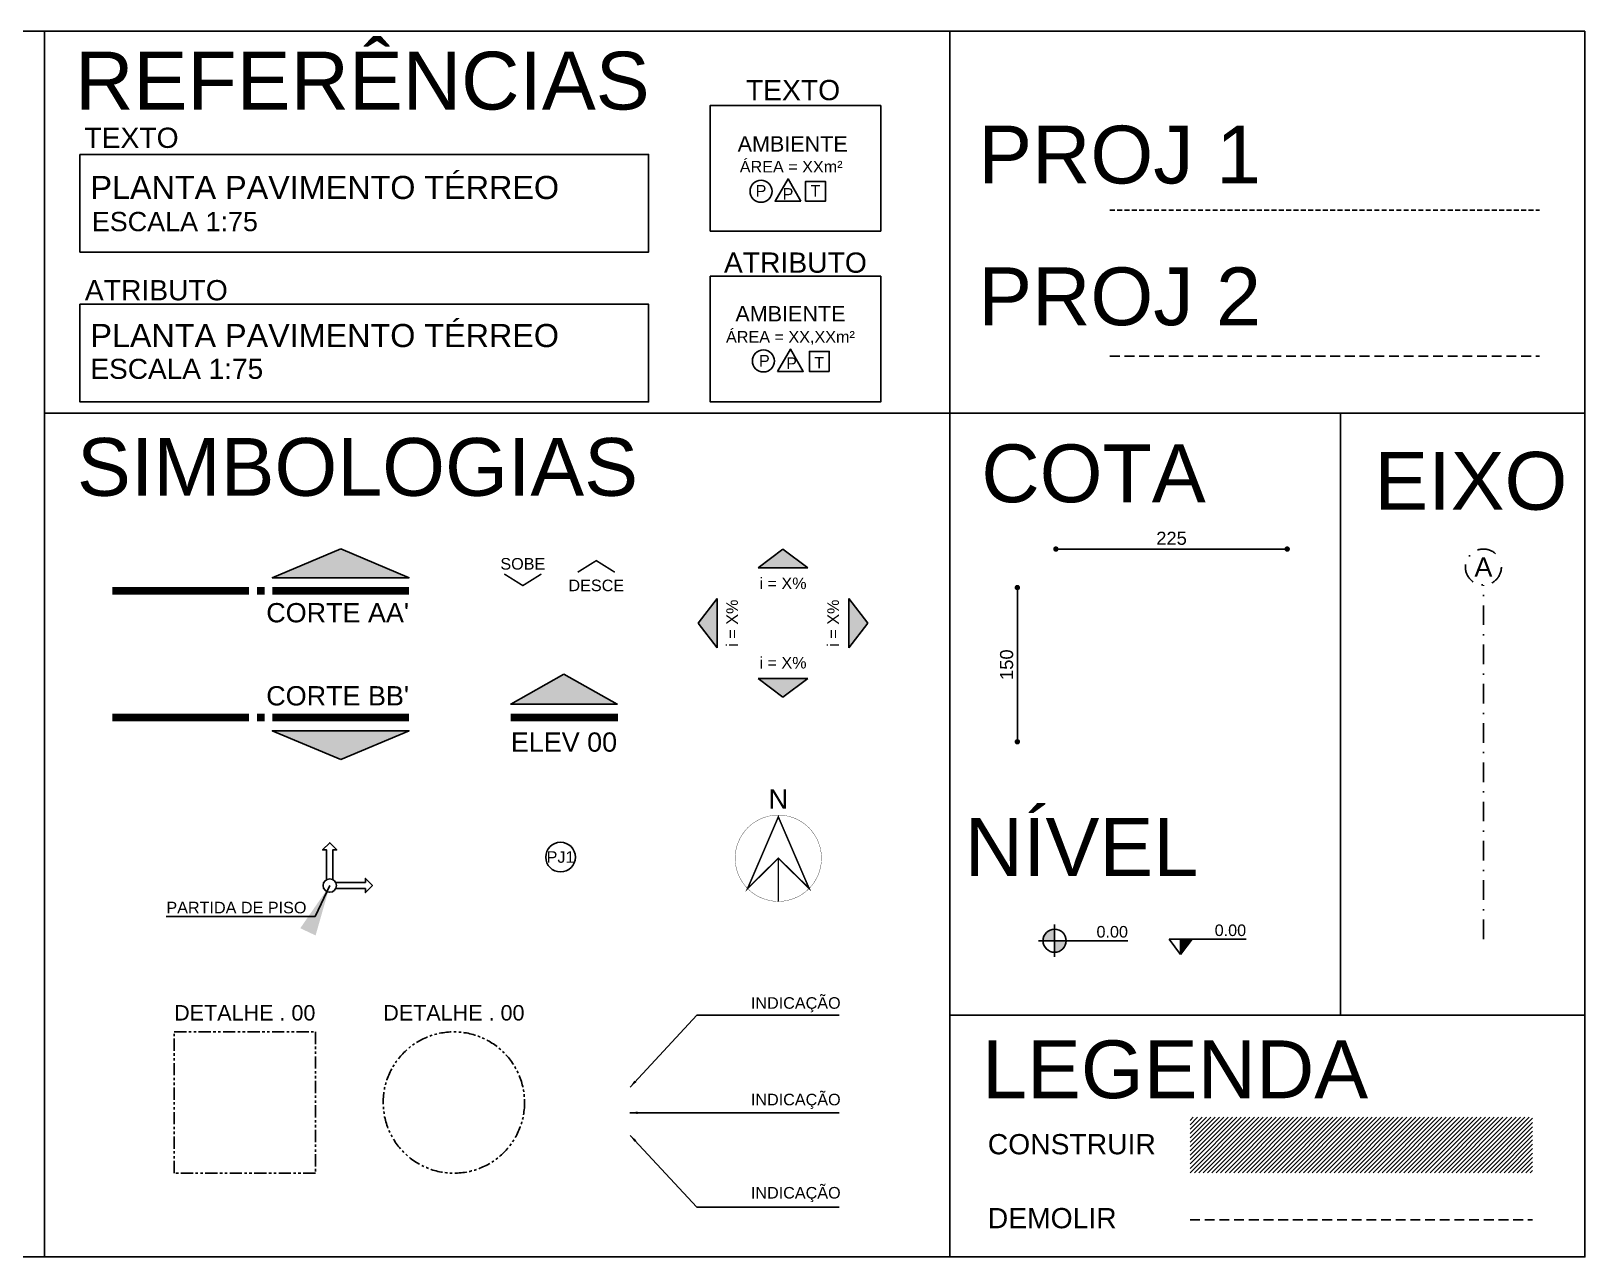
# Model space of a CAD drawing. Header units: millimetres. Extents: x 2839 to 75429, y 16062 to 42710.
# Drawn here: x 27371 to 28883, y 17173 to 18365 of the extents above; entities that cross this region are included whole.
import ezdxf
from ezdxf.enums import TextEntityAlignment as Align

# ---------------------------------------------------------------- set-up
doc = ezdxf.new("R2010")
doc.units = ezdxf.units.MM
for name, pattern in [('DASHDOTX2', [50.8, 25.4, -12.7, 0, -12.7]), ('DASHED', [19.05, 12.7, -6.35]), ('DASHED2', [9.525, 6.35, -3.175]), ('PHANTOM2', [31.75, 15.875, -3.175, 3.175, -3.175, 3.175, -3.175])]:
    doc.linetypes.add(name, pattern=pattern)
for name, color, linetype in [('ARQ_Construir', 150, 'Continuous'), ('ARQ_Cotas', 10, 'Continuous'), ('ARQ_Cotas de Nível', 10, 'Continuous'), ('ARQ_Demolir', 30, 'DASHED'), ('ARQ_Eixo', 10, 'DASHDOTX2'), ('ARQ_Indicações', 10, 'Continuous'), ('ARQ_Projeção 01', 1, 'DASHED2'), ('ARQ_Projeção 02', 2, 'DASHED'), ('ARQ_Simbologia', 50, 'Continuous'), ('ARQ_Texto', 7, 'Continuous')]:
    doc.layers.add(name, color=color, linetype=linetype)
doc.styles.add('100', font='arial.ttf', dxfattribs={"height": 31.25})
doc.styles.add('120', font='arial.ttf', dxfattribs={"height": 37.5})
doc.styles.add('60', font='arial.ttf', dxfattribs={"height": 18.75})
doc.styles.add('80', font='arial.ttf', dxfattribs={"height": 25})
doc.styles.add('COTA', font='arial.ttf')
doc.dimstyles.new('esc_50', dxfattribs={"dimtxt": 8.5, "dimasz": 3.5, "dimexe": 5, "dimexo": 2.5, "dimgap": 0, "dimtad": 0, "dimzin": 12, "dimdsep": 46, "dimtxsty": 'COTA', "dimblk": 'DOT', "dimcen": 0.09, "dimse1": 1, "dimse2": 1, "dimclrd": 256, "dimclre": 256, "dimclrt": 7, "dimaunit": 1, "dimadec": 4, "dimazin": 0, "dimtfac": 0.024, "dimtix": 1, "dimtmove": 2, "dimatfit": 3, "dimfxl": 8, "dimtvp": 0.773333, "dimtolj": 1, "dimtzin": 12, "dimlwd": -1, "dimlwe": -1, "dimarcsym": 0})
doc.dimstyles.new('esc_75', dxfattribs={"dimtxt": 12.75, "dimasz": 5.25, "dimexe": 7.5, "dimexo": 3.75, "dimgap": 0, "dimtad": 0, "dimzin": 12, "dimdsep": 46, "dimtxsty": 'COTA', "dimblk": 'DOT', "dimcen": 0.09, "dimse1": 1, "dimse2": 1, "dimclrd": 256, "dimclre": 256, "dimclrt": 7, "dimaunit": 1, "dimadec": 3, "dimazin": 0, "dimtfac": 0.016, "dimtix": 1, "dimtmove": 2, "dimatfit": 3, "dimfxl": 11.25, "dimtvp": 0.8, "dimtolj": 1, "dimtzin": 12, "dimlwd": -1, "dimlwe": -1, "dimarcsym": 0})

# ---------------------------------------------------------------- blocks, each defined once
blk = doc.blocks.new('_Dot')
at = {"color": 0, "linetype": 'ByBlock', "lineweight": -2}
blk.add_line((-0.5, 0), (-1, 0), dxfattribs=at)
at = {"color": 0, "linetype": 'ByBlock', "const_width": 0.5}
blk.add_lwpolyline([(-0.25, 0, 1), (0.25, 0, 1)], format="xyb", close=True, dxfattribs=at)
blk = doc.blocks.new('*D35')
at = {"layer": 'ARQ_Cotas'}
blk.add_line((28373.4, 17861.5), (28587.9, 17861.5), dxfattribs=at)
at = {"layer": 'DEFPOINTS', "color": 0}
for p in [(28593.2, 17861.5), (28368.2, 17824), (28593.2, 17824)]:
    blk.add_point(p, dxfattribs=at)
at = {"layer": 'ARQ_Cotas', "xscale": 5.25, "yscale": 5.25, "zscale": 5.25, "rotation": 180}
blk.add_blockref('_Dot', (28368.2, 17861.5), dxfattribs=at)
at = {"layer": 'ARQ_Cotas', "xscale": 5.25, "yscale": 5.25, "zscale": 5.25}
blk.add_blockref('_Dot', (28593.2, 17861.5), dxfattribs=at)
at = {"layer": 'ARQ_Cotas', "color": 7, "insert": (28480.7, 17871.9), "char_height": 12.75, "attachment_point": 5, "style": 'COTA'}
blk.add_mtext('\\A1;225', dxfattribs=at)
blk = doc.blocks.new('A$C061752A4')
h = blk.add_hatch(color=256)
h.paths.add_polyline_path([(2, 7.5, 0.414214), (-5.5, 0), (2, 0)])
h.paths.add_polyline_path([(9.5, 0), (2, 0), (2, -7.5, 0.414214)])
for p, q in [((2, -10.5), (2, 10.5)), ((-8.5, 0), (49.5, 0))]:
    blk.add_line(p, q)
blk.add_circle((2, 0), 7.5)
blk = doc.blocks.new('A$C53301501')
blk.add_hatch(color=256).paths.add_polyline_path([(7.5, 10), (0, 10), (0, 0)])
for p, q in [((-7.5, 10), (42.5, 10)), ((0, 0), (-7.5, 10)), ((0, 0), (0, 10)), ((0, 0), (7.5, 10))]:
    blk.add_line(p, q)
blk = doc.blocks.new('A$C291E434F')
for points in [[(2, 3.9), (2, 23.1), (4.6, 23.1), (0, 27.7), (-4.6, 23.1), (-2, 23.1), (-2, 3.9)], [(3.9, 2), (23.1, 2), (23.1, 4.6), (27.7, 0), (23.1, -4.6), (23.1, -2), (3.9, -2)]]:
    blk.add_lwpolyline(points)
blk.add_circle((0, 0), 4.34)
blk = doc.blocks.new('A$C164A0A55')
blk.add_hatch(color=256).paths.add_polyline_path([(16, 0), (-16, 0), (0, 12.2)])
for p, q in [((-16, 0), (0, 12.2)), ((0, 12.2), (16, 0)), ((16, 0), (-16, 0))]:
    blk.add_line(p, q)
at = {"layer": 'ARQ_Simbologia'}
blk.add_line((16, 0), (16, 0), dxfattribs=at)
blk = doc.blocks.new('*D36')
at = {"layer": 'ARQ_Cotas'}
blk.add_line((28330.7, 17818.7), (28330.7, 17679.2), dxfattribs=at)
at = {"layer": 'DEFPOINTS', "color": 0}
for p in [(28368.2, 17824), (28330.7, 17674), (28368.2, 17674)]:
    blk.add_point(p, dxfattribs=at)
at = {"layer": 'ARQ_Cotas', "xscale": 5.25, "yscale": 5.25, "zscale": 5.25}
for p, rotation in [((28330.7, 17824), 90), ((28330.7, 17674), 270)]:
    blk.add_blockref('_Dot', p, dxfattribs=dict(at, rotation=rotation))
at = {"layer": 'ARQ_Cotas', "color": 7, "insert": (28320.3, 17749), "char_height": 12.75, "attachment_point": 5, "rotation": 90, "style": 'COTA'}
blk.add_mtext('\\A1;150', dxfattribs=at)
blk = doc.blocks.new('IND-LOCAL-1')
at = {"layer": 'ARQ_Simbologia'}
blk.add_lwpolyline([(25.3, -32.6), (46.2, -32.6), (35.8, -14.5)], close=True, dxfattribs=at)
blk.add_lwpolyline([(67.2, -32.6), (51.1, -32.6), (51.1, -16.5), (67.2, -16.5), (67.2, -32.6)], dxfattribs=at)
blk.add_circle((13.9, -24.2), 8.93, dxfattribs=at)
at = {"layer": 'ARQ_Texto', "style": 'COTA'}
for tag, p, height in [('LOCAL', (-1.1, 17.9), 12.5), ('LOCAL-1', (-1.1, 0.4), 12.5), ('AREA', (1.5, -16.1), 7.5)]:
    blk.add_attdef(tag, p, '', height=height, dxfattribs=at)
for tag, p in [('PISO', (12.8, -25.2)), ('PAR', (35.2, -24.8)), ('TETO', (58.4, -25.4))]:
    blk.add_attdef(tag, text='', height=7.5, dxfattribs=at).set_placement(p, align=Align.MIDDLE)
blk = doc.blocks.new('IND-DESENHOS')
at = {"layer": 'ARQ_Texto', "style": 'COTA'}
for tag, p, height in [('DESENHO1', (0, 25), 20), ('DESENHO', (0, 0), 20), ('ESCALA', (0, -15), 10), ('AREA', (0, -30), 10)]:
    blk.add_attdef(tag, p, '', height=height, dxfattribs=at)
blk = doc.blocks.new('A$C5CB55066')
at = {"layer": 'ARQ_Simbologia'}
blk.add_hatch(color=256, dxfattribs=at).paths.add_polyline_path([(670, 195), (1113, 9), (226, 9)])
blk.add_line((226, 9), (1113, 9), dxfattribs=at)
blk.add_lwpolyline([(670, 195), (1113, 9), (226, 9)], close=True, dxfattribs=at)
at = {"layer": 'ARQ_Simbologia', "const_width": 50}
for points in [[(-811, -77), (76, -77)], [(176, -77), (126, -77)], [(1113, -77), (226, -77)]]:
    blk.add_lwpolyline(points, dxfattribs=at)
blk = doc.blocks.new('A$C4C9A12F2')
at = {"layer": 'ARQ_Simbologia'}
h = blk.add_hatch(color=256, dxfattribs=at)
h.paths.add_polyline_path([(30, 76), (376, -117), (-315, -117)])
edge = h.paths.add_edge_path(flags=17)
edge.add_line((376, -117), (-315, -117))
blk.add_line((376, -117), (-315, -117), dxfattribs=at)
blk.add_lwpolyline([(30, 76), (376, -117), (-315, -117)], close=True, dxfattribs=at)
at = {"layer": 'ARQ_Simbologia', "const_width": 50}
blk.add_lwpolyline([(-315, -204), (380, -204)], dxfattribs=at)
blk = doc.blocks.new('A$C51210F19')
at = {"layer": 'ARQ_Simbologia', "const_width": 0.8}
blk.add_lwpolyline([(-112.3, 2.1, 1), (111.7, 2.1, 1), (-112.3, 2.1, 1)], format="xyb", dxfattribs=at)
at = {"layer": 'ARQ_Simbologia', "const_width": 4}
for points in [[(-79.9, -76.2), (-0.3, 109.3), (79.5, -76), (-0.3, 2.1), (-79.9, -76.2)], [(-0.3, 2.1), (-0.3, -109.9)]]:
    blk.add_lwpolyline(points, dxfattribs=at)
blk = doc.blocks.new('A$C10F57301')
at = {"layer": 'ARQ_Simbologia', "xscale": 0.375, "yscale": 0.375, "zscale": 0.375}
blk.add_blockref('A$C51210F19', (1.6, 0.7), dxfattribs=at)
at = {"layer": 'ARQ_Simbologia', "color": 7, "style": '100'}
blk.add_text('N', height=18.8, dxfattribs=at).set_placement((1.5, 49.7), align=Align.CENTER)

msp = doc.modelspace()

# ---------------------------------------------------------------- hatches: boundary and pattern name
at = {"layer": 'ARQ_Construir'}
h = msp.add_hatch(dxfattribs=at)
h.set_pattern_fill('_USER', color=256, scale=3, angle=45, style=0, pattern_type=0)
h.set_pattern_definition([(45, (28498.766, 17254.7456), (-2.12132, 2.12132), [])])
h.paths.add_polyline_path([(28831.865, 17308.731), (28498.766, 17308.731), (28498.766, 17254.746), (28831.865, 17254.746)])

# ---------------------------------------------------------------- linework, layer by layer
for p, q in [((27384.484, 17172.806), (27384.484, 18365.411)), ((28264.905, 17172.806), (28264.905, 18365.411)), ((27384.484, 17993.801), (28882.803, 17993.801)), ((28644.886, 17993.801), (28644.886, 17408.009)), ((28264.905, 17408.009), (28882.803, 17408.009))]:
    msp.add_line(p, q)
for points in [[(28882.803, 18365.411), (26476.698, 18365.411), (26476.698, 17172.806), (28882.803, 17172.806)], [(28197.794, 18293.164), (28032.035, 18293.164), (28032.035, 18170.896), (28197.794, 18170.896)], [(27418.751, 18245.412), (27971.977, 18245.412), (27971.977, 18150.475), (27418.751, 18150.475)], [(28032.035, 18126.91), (28197.794, 18126.91), (28197.794, 18004.642), (28032.035, 18004.642)], [(27418.751, 18099.58), (27971.977, 18099.58), (27971.977, 18004.642), (27418.751, 18004.642)]]:
    msp.add_lwpolyline(points, close=True)
at = {"layer": 'ARQ_Demolir', "ltscale": 0.75}
msp.add_line((28498.766, 17209.026), (28831.865, 17209.026), dxfattribs=at)
at = {"layer": 'ARQ_Eixo', "ltscale": 0.75}
msp.add_line((28784.057, 17482.026), (28784.057, 17826.508), dxfattribs=at)
msp.add_circle((28784.057, 17843.997), 17.489, dxfattribs=at)
at = {"layer": 'ARQ_Indicações', "linetype": 'PHANTOM2', "ltscale": 0.75}
msp.add_lwpolyline([(27510.437, 17391.74), (27647.911, 17391.74), (27647.911, 17254.266), (27510.437, 17254.266)], close=True, dxfattribs=at)
at = {"layer": 'ARQ_Indicações'}
msp.add_circle((27886.372, 17561.802), 14.376, dxfattribs=at)
at = {"layer": 'ARQ_Indicações', "linetype": 'PHANTOM2', "ltscale": 0.75}
msp.add_circle((27782.596, 17323.003), 68.737, dxfattribs=at)
at = {"layer": 'ARQ_Projeção 01', "ltscale": 0.75}
msp.add_line((28420.781, 18191.327), (28838.654, 18191.327), dxfattribs=at)
at = {"layer": 'ARQ_Projeção 02', "ltscale": 0.75}
msp.add_line((28420.781, 18049.077), (28838.654, 18049.077), dxfattribs=at)
at = {"layer": 'ARQ_Simbologia'}
for points in [[(28120.193, 18199.884), (28107.652, 18221.606), (28095.111, 18199.884)], [(28124.631, 18199.884), (28143.925, 18199.884), (28143.925, 18219.178), (28124.631, 18219.178)]]:
    msp.add_lwpolyline(points, close=True, dxfattribs=at)
at = {"layer": 'ARQ_Simbologia', "const_width": 1.5}
for points in [[(27903.057, 17838.945), (27921.123, 17850.222), (27939.156, 17838.916)], [(27831.619, 17837.231), (27849.651, 17825.925), (27867.718, 17837.202)]]:
    msp.add_lwpolyline(points, dxfattribs=at)
at = {"layer": 'ARQ_Simbologia'}
msp.add_circle((28081.367, 18209.531), 10.719, dxfattribs=at)

# ---------------------------------------------------------------- block references
at = {"layer": 'ARQ_Cotas de Nível', "xscale": 1.5, "yscale": 1.5, "zscale": 1.500000000000003}
for name, p in [('A$C061752A4', (28363.959, 17480.465)), ('A$C53301501', (28489.498, 17466.996))]:
    msp.add_blockref(name, p, dxfattribs=at)
at = {"layer": 'ARQ_Simbologia'}
for name, p, xscale, yscale, zscale in [('A$C5CB55066', (27572.024, 17832.284), 0.1500000000014552, 0.1500000000014552, 0.1500000000000003), ('A$C164A0A55', (28102.74, 17843.207), 1.5, 1.5, 1.500000000000003), ('A$C4C9A12F2', (27885.13, 17728.209), 0.1500000000014552, 0.1500000000014552, 0.1500000000000003), ('A$C291E434F', (27661.837, 17534.134), 1.5, 1.5, 1.500000000000003)]:
    msp.add_blockref(name, p, dxfattribs=dict(at, xscale=xscale, yscale=yscale, zscale=zscale))
for name, p, xscale, yscale, zscale, rotation in [('A$C164A0A55', (28038.63, 17789.387), -1.5, 1.5, 1.500000000000003, 90), ('A$C164A0A55', (28166.835, 17789.387), 1.5, 1.5, 1.500000000000003, 270), ('A$C164A0A55', (28102.74, 17735.581), -1.5, 1.5, 1.500000000000003, 180), ('A$C5CB55066', (27572.024, 17686.01), -0.1500000000014552, 0.1500000000014552, 0.1500000000000003, 180)]:
    msp.add_blockref(name, p, dxfattribs=dict(at, xscale=xscale, yscale=yscale, zscale=zscale, rotation=rotation))
msp.add_blockref('A$C10F57301', (28096.709, 17559.188), dxfattribs=at)
at = {"layer": 'ARQ_Texto'}
ref = msp.add_blockref('IND-LOCAL-1', (28067.05, 18073.49), dxfattribs=dict(at, xscale=1.199999999982538, yscale=1.19999999999709, zscale=1.200000000000002))
ref.add_attrib('LOCAL-1', 'AMBIENTE', dxfattribs={"height": 15, "style": 'COTA'}).set_placement((28109.979, 18090.405), align=Align.MIDDLE)
ref.add_attrib('AREA', 'ÁREA = XX,XXm²', dxfattribs={"height": 11.25, "style": 'COTA'}).set_placement((28109.979, 18068.377), align=Align.MIDDLE)
ref.add_attrib('TETO', 'P', dxfattribs={"height": 11.25, "style": 'COTA'}).set_placement((28111.079, 18042.344), align=Align.MIDDLE)
ref.add_attrib('PAR', 'T', dxfattribs={"height": 11.25, "style": 'COTA'}).set_placement((28137.972, 18042.803), align=Align.MIDDLE)
ref.add_attrib('PISO', 'P', dxfattribs={"height": 11.25, "style": 'COTA'}).set_placement((28084.634, 18044.681), align=Align.MIDDLE)
ref = msp.add_blockref('IND-DESENHOS', (27429.036, 18057.968), dxfattribs=dict(at, xscale=3, yscale=3, zscale=3.000000000000005))
ref.add_attrib('DESENHO', 'PLANTA PAVIMENTO TÉRREO', (27429.036, 18057.968), dxfattribs={"height": 22.5, "style": 'COTA'})
ref.add_attrib('ESCALA', 'ESCALA 1:75', (27429.036, 18027.046), dxfattribs={"height": 19.5, "style": 'COTA'})

# ---------------------------------------------------------------- texts
for s, height, style, p in [('REFERÊNCIAS', 56.25, '120', (27414.197, 18289.091)), ('TEXTO', 19.6875, '120', (28066.639, 18298.185)), ('PROJ 1', 56.25, '120', (28292.639, 18217.13)), ('TEXTO', 19.6875, '120', (27423.157, 18251.75)), ('PLANTA PAVIMENTO TÉRREO', 22.5, '120', (27429.096, 18202.017)), ('ESCALA 1:75', 18.75, '100', (27430.381, 18170.725)), ('ATRIBUTO', 19.6875, '120', (28045.272, 18130.307)), ('ATRIBUTO', 19.6875, '120', (27423.621, 18103.477)), ('PROJ 2', 56.25, '120', (28292.639, 18079.206)), ('SIMBOLOGIAS', 56.25, '120', (27415.976, 17913.259)), ('COTA', 56.25, '120', (28295.66, 17906.993)), ('EIXO', 56.25, '120', (28677.965, 17899.744)), ('NÍVEL', 56.25, '120', (28279.527, 17543.487)), ('PARTIDA DE PISO', 11.25, '60', (27502.962, 17507.073)), ('LEGENDA', 56.25, '120', (28296.412, 17327.203)), ('CONSTRUIR', 19.6875, '120', (28301.957, 17272.646)), ('DEMOLIR', 19.6875, '120', (28301.957, 17200.701))]:
    msp.add_text(s, height=height, dxfattribs=dict(at, style=style)).set_placement(p)
for s, height, style, p in [('AMBIENTE', 15, '80', (28112.183, 18248.162)), ('ÁREA = XXm²', 11.25, '60', (28110.682, 18227.859)), ('P', 11.25, '60', (28081.367, 18204.364)), ('T', 11.25, '60', (28134.278, 18204.364)), ('P', 11.25, '60', (28107.652, 18201.369)), ('SOBE', 11.25, '60', (27849.651, 17841.493)), ('DESCE', 11.25, '60', (27921.123, 17820.5)), ('i = X%%%', 11.25, '60', (28102.74, 17822.496)), ('i = X%%%', 11.25, '60', (28102.74, 17745.265)), ('ELEV 00', 18.75, '100', (27889.664, 17664.326)), ('DETALHE . 00', 15, '80', (27579.174, 17402.816)), ('DETALHE . 00', 15, '80', (27782.596, 17402.816))]:
    msp.add_text(s, height=height, dxfattribs=dict(at, style=style)).set_placement(p, align=Align.CENTER)
at = {"layer": 'ARQ_Texto', "style": '100'}
msp.add_text('A', height=18.75, dxfattribs=at).set_placement((28784.057, 17843.997), align=Align.MIDDLE)
at = {"layer": 'ARQ_Texto'}
for s, height, style, p in [("CORTE AA'", 18.75, '100', (27738.983, 17790.189)), ("CORTE BB'", 18.75, '100', (27738.983, 17709.343)), ('0.00', 11.25, '60', (28438.273, 17483.53)), ('0.00', 11.25, '60', (28553.248, 17484.998))]:
    msp.add_text(s, height=height, dxfattribs=dict(at, style=style)).set_placement(p, align=Align.RIGHT)
at = {"layer": 'ARQ_Texto', "style": '60'}
for p in [(28058.852, 17789.394), (28157.151, 17789.387)]:
    msp.add_text('i = X%%%', height=11.25, rotation=90, dxfattribs=at).set_placement(p, align=Align.CENTER)
at = {"layer": 'ARQ_Texto', "char_height": 11.25, "attachment_point": 1, "style": '60'}
for insert, width in [((28071.492, 17425.488), 86.02931), ((28071.492, 17331.536), 85.91623), ((28071.492, 17240.848), 86.02931)]:
    msp.add_mtext('INDICAÇÃO', dxfattribs=dict(at, insert=insert, width=width))
at = {"layer": 'ARQ_Texto', "style": '60'}
msp.add_attdef('PJ1', text='', height=11.25, dxfattribs=at).set_placement((27886.372, 17561.802), align=Align.MIDDLE)

# ---------------------------------------------------------------- dimensions: what is measured, and where the dimension line sits
at = {"layer": 'ARQ_Cotas'}
dim = msp.add_linear_dim(base=(28593.167, 17861.485), p1=(28368.167, 17823.985), p2=(28593.167, 17823.985), dimstyle='esc_75', dxfattribs=at)
dim.commit()
dim.dimension.update_dxf_attribs({"geometry": '*D35', "text_midpoint": (28480.667, 17871.901)})
dim = msp.add_linear_dim(base=(28330.667, 17673.985), p1=(28368.167, 17823.985), p2=(28368.167, 17673.985), angle=270, dimstyle='esc_75', dxfattribs=at)
dim.commit()
dim.dimension.update_dxf_attribs({"geometry": '*D36', "text_midpoint": (28320.251, 17748.985)})

# ---------------------------------------------------------------- leaders
at = {"layer": 'ARQ_Indicações'}
for points, dimstyle, override in [([(27661.976, 17534.296), (27647.728, 17504.129), (27502.86, 17504.129)], 'esc_50', {"dimasz": 50}), ([(27954.033, 17338.058), (28019.043, 17408.009), (28157.521, 17408.009)], 'esc_75', {"dimasz": 7.5}), ([(27953.764, 17313.052), (28157.408, 17313.052)], 'esc_75', {"dimasz": 7.5}), ([(27954.033, 17291.079), (28019.043, 17221.128), (28157.521, 17221.128)], 'esc_75', {"dimasz": 7.5})]:
    msp.add_leader(points, dimstyle=dimstyle, override=override, dxfattribs=at)

doc.saveas('drawing.dxf')
